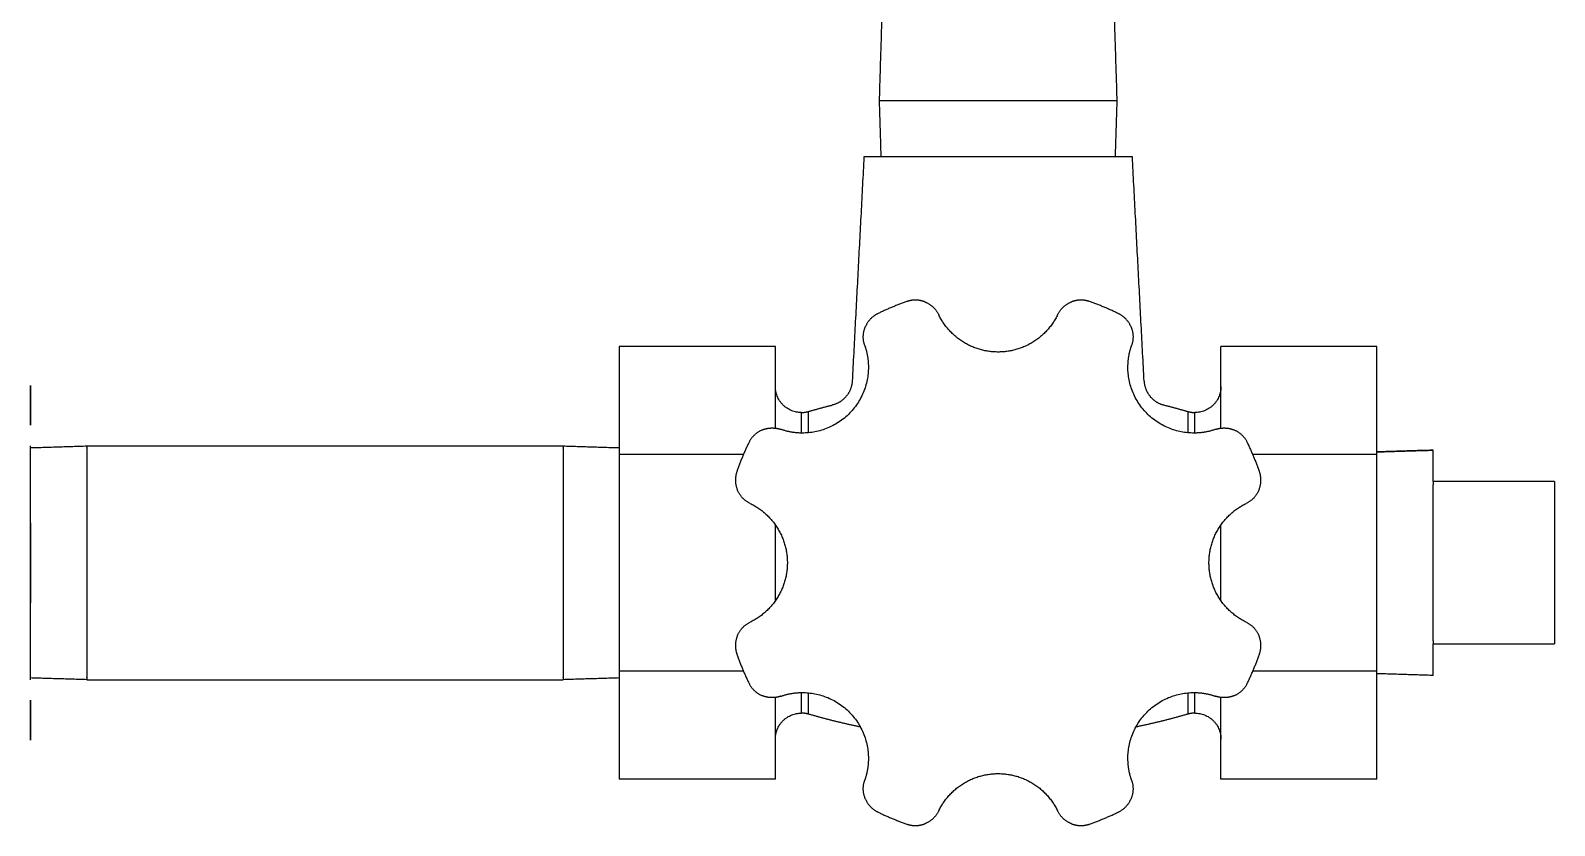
# Model space of a CAD drawing. Extents: x -6531732 to 89637, y -8915 to 32458.
# Drawn here: x 71659.5 to 71749, y 19731.6 to 19778.2 of the extents above; entities that cross this region are included whole.
import ezdxf

# ---------------------------------------------------------------- set-up
doc = ezdxf.new("R2010")
doc.units = 0
doc.layers.add('SAN-MC-TEXT', color=7, linetype='Continuous')

# ---------------------------------------------------------------- blocks, each defined once
blk = doc.blocks.new('VALVE_04.0 (100)_751_201_F')
at = {"extrusion": (-1, 6.12303e-17, 0)}
for p, q in [((9.955, 3.46), (11.055, 3.46)), ((9.955, 2.92), (11.055, 2.92))]:
    blk.add_line(p, q, dxfattribs=at)
for points in [[(11.7859, 4.2575), (11.7932, 4.4925)], [(11.7859, 4.2575), (11.7932, 4.4925)], [(12.3268, 4.4925), (12.3341, 4.2575)], [(12.3268, 4.4925), (12.3341, 4.2575)], [(11.7899, 4.1275), (11.7859, 4.2575)], [(11.7899, 4.1275), (11.7859, 4.2575)], [(12.3341, 4.2575), (12.3301, 4.1275)], [(12.3341, 4.2575), (12.3301, 4.1275)], [(11.75, 4.1275), (11.7229, 3.6096)], [(11.75, 4.1275), (11.7229, 3.6096)], [(12.3971, 3.6096), (12.37, 4.1275)], [(12.3971, 3.6096), (12.37, 4.1275)], [(11.5454, 3.69), (11.185, 3.69)], [(11.185, 3.69), (11.185, 3.44)], [(11.5454, 3.69), (11.185, 3.69)], [(11.185, 3.69), (11.185, 3.44)], [(11.5454, 3.5011), (11.5454, 3.69)], [(11.5454, 3.5011), (11.5454, 3.69)], [(12.5746, 3.5011), (12.5746, 3.69)], [(12.935, 3.69), (12.5746, 3.69)], [(12.935, 3.69), (12.5746, 3.69)], [(12.5746, 3.5011), (12.5746, 3.69)], [(12.935, 3.44), (12.935, 3.69)], [(12.935, 3.44), (12.935, 3.69)], [(9.825, 3.5998), (9.825, 3.5076)], [(9.825, 3.5076), (9.825, 3.5998)], [(9.825, 3.5076), (9.825, 3.5998)], [(9.825, 3.5998), (9.825, 3.5076)], [(9.825, 3.456), (9.955, 3.46)], [(9.825, 3.46), (9.825, 3.46)], [(11.055, 3.46), (11.185, 3.456)], [(13.065, 3.4502), (12.935, 3.4462)], [(12.935, 3.4462), (13.065, 3.4502)], [(11.4716, 3.44), (11.185, 3.44)], [(11.185, 3.44), (11.185, 2.94)], [(11.4716, 3.44), (11.185, 3.44)], [(11.185, 3.44), (11.185, 2.94)], [(12.935, 3.44), (12.6484, 3.44)], [(12.935, 3.44), (12.6484, 3.44)], [(12.935, 2.94), (12.935, 3.44)], [(12.935, 2.94), (12.935, 3.44)], [(13.345, 3.3775), (13.065, 3.3775)], [(13.065, 3.3775), (13.065, 3.3704)], [(13.345, 3.3775), (13.065, 3.3775)], [(13.065, 3.3775), (13.065, 3.3704)], [(13.345, 3.3775), (13.345, 3.0025)], [(13.345, 3.3775), (13.345, 3.0025)], [(9.825, 3.2822), (9.825, 3.0978)], [(9.825, 3.0978), (9.825, 3.2822)], [(9.825, 3.0978), (9.825, 3.2822)], [(9.825, 3.2822), (9.825, 3.0978)], [(11.5454, 3.1024), (11.5454, 3.2776)], [(11.5454, 3.1024), (11.5454, 3.2776)], [(12.5746, 3.1024), (12.5746, 3.2776)], [(12.5746, 3.1024), (12.5746, 3.2776)], [(13.065, 3.0096), (13.065, 3.0025)], [(13.065, 3.0096), (13.065, 3.0025)], [(13.065, 3.0025), (13.345, 3.0025)], [(13.065, 3.0025), (13.345, 3.0025)], [(9.955, 2.92), (9.825, 2.924)], [(11.185, 2.924), (11.055, 2.92)], [(11.4716, 2.94), (11.185, 2.94)], [(11.185, 2.94), (11.185, 2.69)], [(11.4716, 2.94), (11.185, 2.94)], [(11.185, 2.94), (11.185, 2.69)], [(12.935, 2.94), (12.6484, 2.94)], [(12.935, 2.94), (12.6484, 2.94)], [(12.935, 2.69), (12.935, 2.94)], [(12.935, 2.69), (12.935, 2.94)], [(13.065, 2.9298), (12.935, 2.9338)], [(9.825, 2.92), (9.825, 2.92)], [(9.825, 2.8724), (9.825, 2.7802)], [(9.825, 2.7802), (9.825, 2.8724)], [(9.825, 2.7802), (9.825, 2.8724)], [(9.825, 2.8724), (9.825, 2.7802)], [(11.5454, 2.69), (11.5454, 2.8789)], [(11.5454, 2.69), (11.5454, 2.8789)], [(12.5746, 2.69), (12.5746, 2.8789)], [(12.5746, 2.69), (12.5746, 2.8789)], [(11.5454, 2.69), (11.185, 2.69)], [(11.5454, 2.69), (11.185, 2.69)], [(12.935, 2.69), (12.5746, 2.69)], [(12.935, 2.69), (12.5746, 2.69)]]:
    blk.add_open_spline(points, degree=1)
for points, weights, knots in [([(12.3341, 4.2575), (12.3341, 4.2575), (12.06, 4.2575), (11.7859, 4.2575), (11.7859, 4.2575)], [1, 0.707106781187, 1, 0.707106781187, 1], [0, 0, 0, 1.410204, 1.410204, 2.820407, 2.820407, 2.820407]), ([(12.3341, 4.2575), (12.3341, 4.2575), (12.06, 4.2575), (11.7859, 4.2575), (11.7859, 4.2575)], [1, 0.707106781187, 1, 0.707106781187, 1], [0, 0, 0, 1.410204, 1.410204, 2.820407, 2.820407, 2.820407]), ([(12.37, 4.1275), (12.37, 4.1275), (12.06, 4.1275), (11.75, 4.1275), (11.75, 4.1275)], [1, 0.707106781187, 1, 0.707106781187, 1], [1.867754, 1.867754, 1.867754, 2.801632, 2.801632, 3.735509, 3.735509, 3.735509]), ([(12.37, 4.1275), (12.37, 4.1275), (12.06, 4.1275), (11.75, 4.1275), (11.75, 4.1275)], [1, 0.707106781187, 1, 0.707106781187, 1], [1.867754, 1.867754, 1.867754, 2.801632, 2.801632, 3.735509, 3.735509, 3.735509]), ([(11.7518, 3.6921), (11.7603, 3.6678), (11.7603, 3.6421), (11.7603, 3.4897), (11.6079, 3.4897)], [0.898356438752, 0.934554961529, 1, 0.707106781187, 1], [0, 0, 0, 0.395438, 0.395438, 2.165182, 2.165182, 2.165182]), ([(11.7518, 3.6921), (11.7603, 3.6678), (11.7603, 3.6421), (11.7603, 3.4897), (11.6079, 3.4897)], [0.898356438752, 0.934554961529, 1, 0.707106781187, 1], [0, 0, 0, 0.395438, 0.395438, 2.165182, 2.165182, 2.165182]), ([(12.5121, 3.4897), (12.3597, 3.4897), (12.3597, 3.6421), (12.3597, 3.6678), (12.3682, 3.6921)], [1, 0.707106781187, 1, 0.934554961529, 0.898356438753], [4.913796, 4.913796, 4.913796, 6.683541, 6.683541, 7.078979, 7.078979, 7.078979]), ([(12.5121, 3.4897), (12.3597, 3.4897), (12.3597, 3.6421), (12.3597, 3.6678), (12.3682, 3.6921)], [1, 0.707106781187, 1, 0.934554961529, 0.898356438753], [4.913796, 4.913796, 4.913796, 6.683541, 6.683541, 7.078979, 7.078979, 7.078979]), ([(11.7229, 3.6096), (11.7218, 3.5899), (11.7093, 3.5746), (11.6967, 3.5594), (11.6776, 3.5546)], [0.973604585092, 0.937211944658, 1, 0.937211944658, 0.973604585092], [0.1050973, 0.1050973, 0.1050973, 0.5, 0.5, 0.8949027, 0.8949027, 0.8949027]), ([(12.3971, 3.6096), (12.3982, 3.5899), (12.4107, 3.5746), (12.4233, 3.5594), (12.4424, 3.5546)], [0.973604585092, 0.937211944658, 1, 0.937211944658, 0.973604585092], [0.1050973, 0.1050973, 0.1050973, 0.5, 0.5, 0.8949027, 0.8949027, 0.8949027]), ([(9.825, 2.92), (9.825, 2.92), (9.825, 2.9562), (9.825, 3.19), (9.825, 3.4238), (9.825, 3.46), (9.825, 3.46)], [0.803847577294, 0.866025403785, 1, 0.5, 1, 0.866025403785, 0.803847577294], [0.2440169, 0.2440169, 0.2440169, 0.3333333, 0.3333333, 0.6666667, 0.6666667, 0.7559831, 0.7559831, 0.7559831]), ([(9.825, 2.92), (9.825, 2.92), (9.825, 2.9562), (9.825, 3.19), (9.825, 3.4238), (9.825, 3.46), (9.825, 3.46)], [0.803847577294, 0.866025403785, 1, 0.5, 1, 0.866025403785, 0.803847577294], [0.2440169, 0.2440169, 0.2440169, 0.3333333, 0.3333333, 0.6666667, 0.6666667, 0.7559831, 0.7559831, 0.7559831]), ([(9.955, 3.46), (9.955, 3.46), (9.955, 3.4238), (9.955, 3.19), (9.955, 2.9562), (9.955, 2.92), (9.955, 2.92)], [0.803847577294, 0.866025403785, 1, 0.5, 1, 0.866025403785, 0.803847577294], [0.622448, 0.622448, 0.622448, 0.850279, 0.850279, 1.700559, 1.700559, 1.928391, 1.928391, 1.928391]), ([(9.955, 3.46), (9.955, 3.46), (9.955, 3.4238), (9.955, 3.19), (9.955, 2.9562), (9.955, 2.92), (9.955, 2.92)], [0.803847577294, 0.866025403785, 1, 0.5, 1, 0.866025403785, 0.803847577294], [0.622448, 0.622448, 0.622448, 0.850279, 0.850279, 1.700559, 1.700559, 1.928391, 1.928391, 1.928391]), ([(11.055, 3.46), (11.055, 3.46), (11.055, 3.4238), (11.055, 3.19), (11.055, 2.9562), (11.055, 2.92), (11.055, 2.92)], [0.803847577294, 0.866025403785, 1, 0.5, 1, 0.866025403785, 0.803847577294], [1.481343, 1.481343, 1.481343, 2.023553, 2.023553, 4.047106, 4.047106, 4.589315, 4.589315, 4.589315]), ([(11.055, 3.46), (11.055, 3.46), (11.055, 3.4238), (11.055, 3.19), (11.055, 2.9562), (11.055, 2.92), (11.055, 2.92)], [0.803847577294, 0.866025403785, 1, 0.5, 1, 0.866025403785, 0.803847577294], [1.481343, 1.481343, 1.481343, 2.023553, 2.023553, 4.047106, 4.047106, 4.589315, 4.589315, 4.589315]), ([(13.065, 3.0096), (13.065, 3.0324), (13.065, 3.0599), (13.065, 3.2294), (13.065, 3.3704)], [0.885821967214, 0.934270159829, 1, 0.697234341577, 0.761136858835], [0.6228468, 0.6228468, 0.6228468, 0.6666667, 0.6666667, 0.8685104, 0.8685104, 0.8685104]), ([(13.065, 3.0096), (13.065, 3.0324), (13.065, 3.0599), (13.065, 3.2294), (13.065, 3.3704)], [0.885821967214, 0.934270159829, 1, 0.697234341577, 0.761136858835], [0.6228468, 0.6228468, 0.6228468, 0.6666667, 0.6666667, 0.8685104, 0.8685104, 0.8685104]), ([(11.487, 3.3272), (11.5731, 3.2856), (11.5731, 3.19), (11.5731, 3.0944), (11.487, 3.0528)], [0.967042855587, 0.833083575644, 1, 0.833083575644, 0.967042855587], [0.124313, 0.124313, 0.124313, 1.259199, 1.259199, 2.394086, 2.394086, 2.394086]), ([(11.487, 3.3272), (11.5731, 3.2856), (11.5731, 3.19), (11.5731, 3.0944), (11.487, 3.0528)], [0.967042855587, 0.833083575644, 1, 0.833083575644, 0.967042855587], [0.124313, 0.124313, 0.124313, 1.259199, 1.259199, 2.394086, 2.394086, 2.394086]), ([(12.633, 3.0528), (12.5469, 3.0944), (12.5469, 3.19), (12.5469, 3.2856), (12.633, 3.3272)], [0.967042855587, 0.833083575644, 1, 0.833083575644, 0.967042855587], [0.124313, 0.124313, 0.124313, 1.259199, 1.259199, 2.394086, 2.394086, 2.394086]), ([(12.633, 3.0528), (12.5469, 3.0944), (12.5469, 3.19), (12.5469, 3.2856), (12.633, 3.3272)], [0.967042855587, 0.833083575644, 1, 0.833083575644, 0.967042855587], [0.124313, 0.124313, 0.124313, 1.259199, 1.259199, 2.394086, 2.394086, 2.394086]), ([(11.6079, 2.8903), (11.7603, 2.8903), (11.7603, 2.7379), (11.7603, 2.7122), (11.7518, 2.6879)], [1, 0.707106781187, 1, 0.934554961529, 0.898356438753], [1.374307, 1.374307, 1.374307, 3.144052, 3.144052, 3.539489, 3.539489, 3.539489]), ([(11.6079, 2.8903), (11.7603, 2.8903), (11.7603, 2.7379), (11.7603, 2.7122), (11.7518, 2.6879)], [1, 0.707106781187, 1, 0.934554961529, 0.898356438753], [1.374307, 1.374307, 1.374307, 3.144052, 3.144052, 3.539489, 3.539489, 3.539489]), ([(12.3682, 2.6879), (12.3597, 2.7122), (12.3597, 2.7379), (12.3597, 2.8903), (12.5121, 2.8903)], [0.898356438752, 0.934554961529, 1, 0.707106781187, 1], [3.539489, 3.539489, 3.539489, 3.934927, 3.934927, 5.704672, 5.704672, 5.704672]), ([(12.3682, 2.6879), (12.3597, 2.7122), (12.3597, 2.7379), (12.3597, 2.8903), (12.5121, 2.8903)], [0.898356438752, 0.934554961529, 1, 0.707106781187, 1], [3.539489, 3.539489, 3.539489, 3.934927, 3.934927, 5.704672, 5.704672, 5.704672])]:
    blk.add_rational_spline(points, weights, degree=2, knots=knots)
for points, weights in [([(11.849, 3.7935), (11.815, 3.7816), (11.7825, 3.7659)], [0.998874588841, 0.997145049653, 0.998588035557]), ([(11.849, 3.7935), (11.815, 3.7816), (11.7825, 3.7659)], [0.998874588841, 0.997145049653, 0.998588035557]), ([(11.8688, 3.7969), (11.8586, 3.7969), (11.849, 3.7935)], [1, 0.934299555241, 0.898074346945]), ([(11.8688, 3.7969), (11.8586, 3.7969), (11.849, 3.7935)], [1, 0.934299555241, 0.898074346945]), ([(11.8917, 3.7923), (11.8807, 3.7969), (11.8688, 3.7969)], [0.887446475276, 0.924005695979, 1]), ([(11.8917, 3.7923), (11.8807, 3.7969), (11.8688, 3.7969)], [0.887446475276, 0.924005695979, 1]), ([(11.8917, 3.7923), (11.9129, 3.7836), (11.9228, 3.763)], [1, 0.863642067879, 0.85424839753]), ([(11.8917, 3.7923), (11.9129, 3.7836), (11.9228, 3.763)], [1, 0.863642067879, 0.85424839753]), ([(12.1972, 3.763), (12.2071, 3.7836), (12.2283, 3.7923)], [0.85424839753, 0.863642067879, 1]), ([(12.1972, 3.763), (12.2071, 3.7836), (12.2283, 3.7923)], [0.85424839753, 0.863642067879, 1]), ([(12.2512, 3.7969), (12.2393, 3.7969), (12.2283, 3.7923)], [1, 0.924005695978, 0.887446475275]), ([(12.2512, 3.7969), (12.2393, 3.7969), (12.2283, 3.7923)], [1, 0.924005695978, 0.887446475275]), ([(12.271, 3.7935), (12.2614, 3.7969), (12.2512, 3.7969)], [0.898074346946, 0.934299555241, 1]), ([(12.271, 3.7935), (12.2614, 3.7969), (12.2512, 3.7969)], [0.898074346946, 0.934299555241, 1]), ([(12.3375, 3.7659), (12.305, 3.7816), (12.271, 3.7935)], [0.998588035557, 0.997145049653, 0.998874588841]), ([(12.3375, 3.7659), (12.305, 3.7816), (12.271, 3.7935)], [0.998588035557, 0.997145049653, 0.998874588841]), ([(11.7518, 3.6921), (11.7443, 3.7137), (11.7531, 3.7349)], [0.85424839753, 0.863642067879, 1]), ([(11.7518, 3.6921), (11.7443, 3.7137), (11.7531, 3.7349)], [0.85424839753, 0.863642067879, 1]), ([(11.7825, 3.7659), (11.7619, 3.756), (11.7531, 3.7349)], [1, 0.873139034931, 0.873139034931]), ([(11.7825, 3.7659), (11.7619, 3.756), (11.7531, 3.7349)], [1, 0.873139034931, 0.873139034931]), ([(12.06, 3.6769), (11.9644, 3.6769), (11.9228, 3.763)], [1, 0.833083575644, 0.967042855587]), ([(12.06, 3.6769), (11.9644, 3.6769), (11.9228, 3.763)], [1, 0.833083575644, 0.967042855587]), ([(12.1972, 3.763), (12.1556, 3.6769), (12.06, 3.6769)], [0.967042855587, 0.833083575644, 1]), ([(12.1972, 3.763), (12.1556, 3.6769), (12.06, 3.6769)], [0.967042855587, 0.833083575644, 1]), ([(12.3669, 3.7349), (12.3581, 3.756), (12.3375, 3.7659)], [0.873139034931, 0.873139034931, 1]), ([(12.3669, 3.7349), (12.3581, 3.756), (12.3375, 3.7659)], [0.873139034931, 0.873139034931, 1]), ([(12.3669, 3.7349), (12.3757, 3.7137), (12.3682, 3.6921)], [1, 0.863642067879, 0.85424839753]), ([(12.3669, 3.7349), (12.3757, 3.7137), (12.3682, 3.6921)], [1, 0.863642067879, 0.85424839753]), ([(11.6054, 3.5372), (11.5454, 3.5372), (11.5454, 3.5972)], [1, 0.707106781187, 1]), ([(11.6054, 3.5372), (11.5454, 3.5372), (11.5454, 3.5972)], [1, 0.707106781187, 1]), ([(12.5746, 3.5972), (12.5746, 3.5372), (12.5146, 3.5372)], [1, 0.707106781187, 1]), ([(12.5746, 3.5972), (12.5746, 3.5372), (12.5146, 3.5372)], [1, 0.707106781187, 1]), ([(11.6054, 3.5372), (11.6139, 3.5372), (11.6221, 3.5396)], [1, 0.944354724797, 0.909852968485]), ([(11.6054, 3.5372), (11.6139, 3.5372), (11.6221, 3.5396)], [1, 0.944354724797, 0.909852968485]), ([(11.6054, 3.5372), (11.6054, 3.5372), (11.6054, 3.4897)], [1, 0.899115095278, 0.867728310328]), ([(11.6054, 3.5372), (11.6054, 3.5372), (11.6054, 3.4897)], [1, 0.899115095278, 0.867728310328]), ([(11.6221, 3.5396), (11.6497, 3.5476), (11.6776, 3.5546)], [1, 0.997404732206, 0.995149033081]), ([(11.6221, 3.5396), (11.6497, 3.5476), (11.6776, 3.5546)], [1, 0.997404732206, 0.995149033081]), ([(11.6221, 3.4904), (11.6221, 3.5396), (11.6221, 3.5396)], [0.788707672236, 0.816760395195, 0.909852968485]), ([(11.6221, 3.4904), (11.6221, 3.5396), (11.6221, 3.5396)], [0.788707672236, 0.816760395195, 0.909852968485]), ([(12.4424, 3.5546), (12.4703, 3.5476), (12.4979, 3.5396)], [0.995149033081, 0.997404732206, 1]), ([(12.4424, 3.5546), (12.4703, 3.5476), (12.4979, 3.5396)], [0.995149033081, 0.997404732206, 1]), ([(12.4979, 3.5396), (12.4979, 3.5396), (12.4979, 3.4904)], [0.909852968485, 0.816760395195, 0.788707672236]), ([(12.4979, 3.5396), (12.5061, 3.5372), (12.5146, 3.5372)], [0.909852968485, 0.944354724797, 1]), ([(12.4979, 3.5396), (12.5061, 3.5372), (12.5146, 3.5372)], [0.909852968485, 0.944354724797, 1]), ([(12.4979, 3.5396), (12.4979, 3.5396), (12.4979, 3.4904)], [0.909852968485, 0.816760395195, 0.788707672236]), ([(12.5146, 3.4897), (12.5146, 3.5372), (12.5146, 3.5372)], [0.867728310328, 0.899115095278, 1]), ([(12.5146, 3.4897), (12.5146, 3.5372), (12.5146, 3.5372)], [0.867728310328, 0.899115095278, 1]), ([(11.5151, 3.4969), (11.494, 3.4881), (11.4841, 3.4675)], [0.887204148455, 0.824781352709, 0.878154030122]), ([(11.5151, 3.4969), (11.494, 3.4881), (11.4841, 3.4675)], [0.887204148455, 0.824781352709, 0.878154030122]), ([(11.5151, 3.4969), (11.5262, 3.5015), (11.5381, 3.5015)], [1, 0.923753386269, 0.887204148456]), ([(11.5151, 3.4969), (11.5262, 3.5015), (11.5381, 3.5015)], [1, 0.923753386269, 0.887204148456]), ([(11.5381, 3.5015), (11.5483, 3.5015), (11.5579, 3.4982)], [0.887204148456, 0.858389454089, 0.85424839753]), ([(11.5381, 3.5015), (11.5483, 3.5015), (11.5579, 3.4982)], [0.887204148456, 0.858389454089, 0.85424839753]), ([(11.6079, 3.4897), (11.5822, 3.4897), (11.5579, 3.4982)], [1, 0.981188225415, 0.990247251472]), ([(11.6079, 3.4897), (11.5822, 3.4897), (11.5579, 3.4982)], [1, 0.981188225415, 0.990247251472]), ([(12.5621, 3.4982), (12.5378, 3.4897), (12.5121, 3.4897)], [0.990247251472, 0.981188225415, 1]), ([(12.5621, 3.4982), (12.5378, 3.4897), (12.5121, 3.4897)], [0.990247251472, 0.981188225415, 1]), ([(12.5621, 3.4982), (12.5717, 3.5015), (12.5819, 3.5015)], [0.85424839753, 0.858389454089, 0.887204148456]), ([(12.5621, 3.4982), (12.5717, 3.5015), (12.5819, 3.5015)], [0.85424839753, 0.858389454089, 0.887204148456]), ([(12.5819, 3.5015), (12.5938, 3.5015), (12.6049, 3.4969)], [0.887204148456, 0.923753386269, 1]), ([(12.5819, 3.5015), (12.5938, 3.5015), (12.6049, 3.4969)], [0.887204148456, 0.923753386269, 1]), ([(12.6359, 3.4675), (12.626, 3.4881), (12.6049, 3.4969)], [0.878154030122, 0.824781352709, 0.887204148456]), ([(12.6359, 3.4675), (12.626, 3.4881), (12.6049, 3.4969)], [0.878154030122, 0.824781352709, 0.887204148456]), ([(11.4841, 3.4675), (11.4684, 3.435), (11.4565, 3.401)], [0.998588035557, 0.997145049653, 0.998874588841]), ([(11.4841, 3.4675), (11.4684, 3.435), (11.4565, 3.401)], [0.998588035557, 0.997145049653, 0.998874588841]), ([(12.6635, 3.401), (12.6516, 3.435), (12.6359, 3.4675)], [0.998874588841, 0.997145049653, 0.998588035557]), ([(12.6635, 3.401), (12.6516, 3.435), (12.6359, 3.4675)], [0.998874588841, 0.997145049653, 0.998588035557]), ([(13.065, 3.3775), (13.065, 3.4502), (13.065, 3.4502)], [0.765010919888, 0.811259529642, 1]), ([(13.065, 3.3775), (13.065, 3.4502), (13.065, 3.4502)], [0.765010919888, 0.811259529642, 1]), ([(11.4565, 3.401), (11.449, 3.3794), (11.4577, 3.3583)], [1, 0.873139034931, 0.873139034931]), ([(11.4565, 3.401), (11.449, 3.3794), (11.4577, 3.3583)], [1, 0.873139034931, 0.873139034931]), ([(12.6623, 3.3583), (12.671, 3.3794), (12.6635, 3.401)], [0.873139034931, 0.873139034931, 1]), ([(12.6623, 3.3583), (12.671, 3.3794), (12.6635, 3.401)], [0.873139034931, 0.873139034931, 1]), ([(11.487, 3.3272), (11.4664, 3.3371), (11.4577, 3.3583)], [0.85424839753, 0.863642067879, 1]), ([(11.487, 3.3272), (11.4664, 3.3371), (11.4577, 3.3583)], [0.85424839753, 0.863642067879, 1]), ([(12.6623, 3.3583), (12.6536, 3.3371), (12.633, 3.3272)], [1, 0.863642067879, 0.85424839753]), ([(12.6623, 3.3583), (12.6536, 3.3371), (12.633, 3.3272)], [1, 0.863642067879, 0.85424839753]), ([(11.4577, 3.0217), (11.4664, 3.0429), (11.487, 3.0528)], [1, 0.863642067879, 0.85424839753]), ([(11.4577, 3.0217), (11.4664, 3.0429), (11.487, 3.0528)], [1, 0.863642067879, 0.85424839753]), ([(12.633, 3.0528), (12.6536, 3.0429), (12.6623, 3.0217)], [0.85424839753, 0.863642067879, 1]), ([(12.633, 3.0528), (12.6536, 3.0429), (12.6623, 3.0217)], [0.85424839753, 0.863642067879, 1]), ([(11.4577, 3.0217), (11.449, 3.0006), (11.4565, 2.979)], [0.873139034931, 0.873139034931, 1]), ([(11.4577, 3.0217), (11.449, 3.0006), (11.4565, 2.979)], [0.873139034931, 0.873139034931, 1]), ([(12.6635, 2.979), (12.671, 3.0006), (12.6623, 3.0217)], [1, 0.873139034931, 0.873139034931]), ([(12.6635, 2.979), (12.671, 3.0006), (12.6623, 3.0217)], [1, 0.873139034931, 0.873139034931]), ([(13.065, 2.9298), (13.065, 2.9298), (13.065, 3.0025)], [0.75, 0.75, 0.871784764707]), ([(11.4565, 2.979), (11.4684, 2.945), (11.4841, 2.9125)], [0.998874588841, 0.997145049653, 0.998588035557]), ([(11.4565, 2.979), (11.4684, 2.945), (11.4841, 2.9125)], [0.998874588841, 0.997145049653, 0.998588035557]), ([(12.6359, 2.9125), (12.6516, 2.945), (12.6635, 2.979)], [0.998588035557, 0.997145049653, 0.998874588841]), ([(12.6359, 2.9125), (12.6516, 2.945), (12.6635, 2.979)], [0.998588035557, 0.997145049653, 0.998874588841]), ([(11.4841, 2.9125), (11.494, 2.8919), (11.5151, 2.8831)], [0.878154030122, 0.824781352709, 0.887204148455]), ([(11.4841, 2.9125), (11.494, 2.8919), (11.5151, 2.8831)], [0.878154030122, 0.824781352709, 0.887204148455]), ([(11.5579, 2.8818), (11.5822, 2.8903), (11.6079, 2.8903)], [0.990247251472, 0.981188225415, 1]), ([(11.5579, 2.8818), (11.5822, 2.8903), (11.6079, 2.8903)], [0.990247251472, 0.981188225415, 1]), ([(11.6054, 2.8903), (11.6054, 2.8428), (11.6054, 2.8428)], [0.867728310328, 0.899115095278, 1]), ([(11.6054, 2.8903), (11.6054, 2.8428), (11.6054, 2.8428)], [0.867728310328, 0.899115095278, 1]), ([(11.6221, 2.8404), (11.6221, 2.8404), (11.6221, 2.8896)], [0.909852968485, 0.816760395195, 0.788707672236]), ([(11.6221, 2.8404), (11.6221, 2.8404), (11.6221, 2.8896)], [0.909852968485, 0.816760395195, 0.788707672236]), ([(12.4979, 2.8896), (12.4979, 2.8404), (12.4979, 2.8404)], [0.788707672236, 0.816760395195, 0.909852968485]), ([(12.4979, 2.8896), (12.4979, 2.8404), (12.4979, 2.8404)], [0.788707672236, 0.816760395195, 0.909852968485]), ([(12.5121, 2.8903), (12.5378, 2.8903), (12.5621, 2.8818)], [1, 0.981188225415, 0.990247251472]), ([(12.5121, 2.8903), (12.5378, 2.8903), (12.5621, 2.8818)], [1, 0.981188225415, 0.990247251472]), ([(12.5146, 2.8428), (12.5146, 2.8428), (12.5146, 2.8903)], [1, 0.899115095278, 0.867728310328]), ([(12.5146, 2.8428), (12.5146, 2.8428), (12.5146, 2.8903)], [1, 0.899115095278, 0.867728310328]), ([(12.6049, 2.8831), (12.626, 2.8919), (12.6359, 2.9125)], [0.887204148456, 0.824781352709, 0.878154030122]), ([(12.6049, 2.8831), (12.626, 2.8919), (12.6359, 2.9125)], [0.887204148456, 0.824781352709, 0.878154030122]), ([(11.5381, 2.8785), (11.5262, 2.8785), (11.5151, 2.8831)], [0.887204148456, 0.923753386269, 1]), ([(11.5381, 2.8785), (11.5262, 2.8785), (11.5151, 2.8831)], [0.887204148456, 0.923753386269, 1]), ([(11.5579, 2.8818), (11.5483, 2.8785), (11.5381, 2.8785)], [0.85424839753, 0.858389454089, 0.887204148456]), ([(11.5579, 2.8818), (11.5483, 2.8785), (11.5381, 2.8785)], [0.85424839753, 0.858389454089, 0.887204148456]), ([(12.5819, 2.8785), (12.5717, 2.8785), (12.5621, 2.8818)], [0.887204148456, 0.858389454089, 0.85424839753]), ([(12.5819, 2.8785), (12.5717, 2.8785), (12.5621, 2.8818)], [0.887204148456, 0.858389454089, 0.85424839753]), ([(12.6049, 2.8831), (12.5938, 2.8785), (12.5819, 2.8785)], [1, 0.923753386269, 0.887204148456]), ([(12.6049, 2.8831), (12.5938, 2.8785), (12.5819, 2.8785)], [1, 0.923753386269, 0.887204148456]), ([(11.5454, 2.7828), (11.5454, 2.8428), (11.6054, 2.8428)], [1, 0.707106781187, 1]), ([(11.5454, 2.7828), (11.5454, 2.8428), (11.6054, 2.8428)], [1, 0.707106781187, 1]), ([(11.6221, 2.8404), (11.6139, 2.8428), (11.6054, 2.8428)], [0.909852968485, 0.944354724797, 1]), ([(11.6221, 2.8404), (11.6139, 2.8428), (11.6054, 2.8428)], [0.909852968485, 0.944354724797, 1]), ([(11.7418, 2.8107), (11.6814, 2.8232), (11.6221, 2.8404)], [0.990439629509, 0.994440769657, 1]), ([(11.7418, 2.8107), (11.6814, 2.8232), (11.6221, 2.8404)], [0.990439629509, 0.994440769657, 1]), ([(12.4979, 2.8404), (12.4386, 2.8232), (12.3782, 2.8107)], [1, 0.994440769657, 0.990439629509]), ([(12.4979, 2.8404), (12.4386, 2.8232), (12.3782, 2.8107)], [1, 0.994440769657, 0.990439629509]), ([(12.5146, 2.8428), (12.5061, 2.8428), (12.4979, 2.8404)], [1, 0.944354724797, 0.909852968485]), ([(12.5146, 2.8428), (12.5061, 2.8428), (12.4979, 2.8404)], [1, 0.944354724797, 0.909852968485]), ([(12.5146, 2.8428), (12.5746, 2.8428), (12.5746, 2.7828)], [1, 0.707106781187, 1]), ([(12.5146, 2.8428), (12.5746, 2.8428), (12.5746, 2.7828)], [1, 0.707106781187, 1]), ([(11.7531, 2.6451), (11.7443, 2.6663), (11.7518, 2.6879)], [1, 0.863642067879, 0.85424839753]), ([(11.7531, 2.6451), (11.7443, 2.6663), (11.7518, 2.6879)], [1, 0.863642067879, 0.85424839753]), ([(11.9228, 2.617), (11.9644, 2.7031), (12.06, 2.7031)], [0.967042855587, 0.833083575644, 1]), ([(11.9228, 2.617), (11.9644, 2.7031), (12.06, 2.7031)], [0.967042855587, 0.833083575644, 1]), ([(12.06, 2.7031), (12.1556, 2.7031), (12.1972, 2.617)], [1, 0.833083575644, 0.967042855587]), ([(12.06, 2.7031), (12.1556, 2.7031), (12.1972, 2.617)], [1, 0.833083575644, 0.967042855587]), ([(12.3682, 2.6879), (12.3757, 2.6663), (12.3669, 2.6451)], [0.85424839753, 0.863642067879, 1]), ([(12.3682, 2.6879), (12.3757, 2.6663), (12.3669, 2.6451)], [0.85424839753, 0.863642067879, 1]), ([(11.7531, 2.6451), (11.7619, 2.624), (11.7825, 2.6141)], [0.873139034931, 0.873139034931, 1]), ([(11.7531, 2.6451), (11.7619, 2.624), (11.7825, 2.6141)], [0.873139034931, 0.873139034931, 1]), ([(12.3375, 2.6141), (12.3581, 2.624), (12.3669, 2.6451)], [1, 0.873139034931, 0.873139034931]), ([(12.3375, 2.6141), (12.3581, 2.624), (12.3669, 2.6451)], [1, 0.873139034931, 0.873139034931]), ([(11.7825, 2.6141), (11.815, 2.5984), (11.849, 2.5865)], [0.998588035557, 0.997145049653, 0.998874588841]), ([(11.7825, 2.6141), (11.815, 2.5984), (11.849, 2.5865)], [0.998588035557, 0.997145049653, 0.998874588841]), ([(11.9228, 2.617), (11.9129, 2.5964), (11.8917, 2.5877)], [0.85424839753, 0.863642067879, 1]), ([(11.9228, 2.617), (11.9129, 2.5964), (11.8917, 2.5877)], [0.85424839753, 0.863642067879, 1]), ([(12.2283, 2.5877), (12.2071, 2.5964), (12.1972, 2.617)], [1, 0.863642067879, 0.85424839753]), ([(12.2283, 2.5877), (12.2071, 2.5964), (12.1972, 2.617)], [1, 0.863642067879, 0.85424839753]), ([(12.271, 2.5865), (12.305, 2.5984), (12.3375, 2.6141)], [0.998874588841, 0.997145049653, 0.998588035557]), ([(12.271, 2.5865), (12.305, 2.5984), (12.3375, 2.6141)], [0.998874588841, 0.997145049653, 0.998588035557]), ([(11.849, 2.5865), (11.8586, 2.5831), (11.8688, 2.5831)], [0.898074354247, 0.934299560502, 1]), ([(11.849, 2.5865), (11.8586, 2.5831), (11.8688, 2.5831)], [0.898074354247, 0.934299560502, 1]), ([(11.8688, 2.5831), (11.8807, 2.5831), (11.8917, 2.5877)], [1, 0.924005700903, 0.88744648202]), ([(11.8688, 2.5831), (11.8807, 2.5831), (11.8917, 2.5877)], [1, 0.924005700903, 0.88744648202]), ([(12.2283, 2.5877), (12.2393, 2.5831), (12.2512, 2.5831)], [0.887446482965, 0.924005701885, 1]), ([(12.2283, 2.5877), (12.2393, 2.5831), (12.2512, 2.5831)], [0.887446482965, 0.924005701885, 1]), ([(12.2512, 2.5831), (12.2614, 2.5831), (12.271, 2.5865)], [1, 0.934299559401, 0.898074353033]), ([(12.2512, 2.5831), (12.2614, 2.5831), (12.271, 2.5865)], [1, 0.934299559401, 0.898074353033])]:
    blk.add_rational_spline(points, weights, degree=2)

msp = doc.modelspace()

# ---------------------------------------------------------------- block references
at = {"layer": 'SAN-MC-TEXT', "xscale": 25.4, "yscale": 25.4, "zscale": 25.4}
msp.add_blockref('VALVE_04.0 (100)_751_201_F', (71409.989, 19665.942), dxfattribs=at)

doc.saveas('drawing.dxf')
